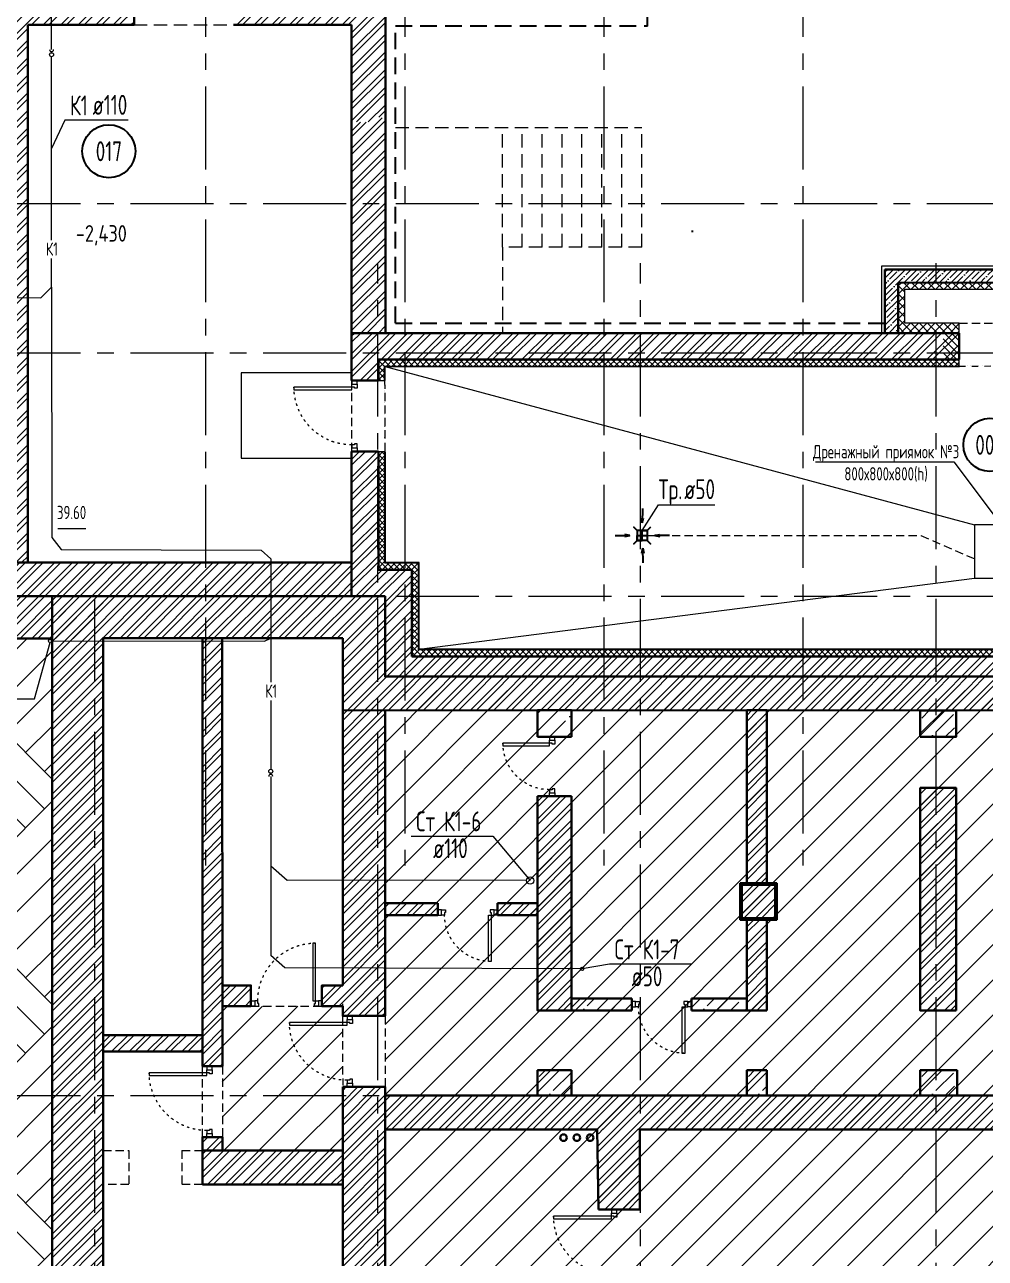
# Model space of a CAD drawing. Header units: millimetres. Extents: x -8689834 to 9420486, y -73560 to 166298.
# Drawn here: x -334899 to -320424, y 72711 to 91296 of the extents above; entities that cross this region are included whole.
import ezdxf
from ezdxf import colors
from ezdxf.entities.mleader import LeaderData, LeaderLine
from ezdxf.enums import TextEntityAlignment as Align
from ezdxf.math import Vec2, Vec3

# ---------------------------------------------------------------- set-up
doc = ezdxf.new("R2010")
doc.units = ezdxf.units.MM
doc.header["$MEASUREMENT"] = 0
for name, pattern in [('01_base$0$DASHED2', [0.375, 0.25, -0.125]), ('ACAD_ISO03W100', [30, 12, -18]), ('ADSK_Штриховая_ш2 п1', [3, 2, -1]), ('CENTER', [2, 1.25, -0.25, 0.25, -0.25]), ('TRATTEGGIATA', [0.75, 0.5, -0.25]), ('Штрих', [6.35, 3.175, -3.175])]:
    doc.linetypes.add(name, pattern=pattern)
doc.layers.get('0').update_dxf_attribs({"color": 250, "lineweight": 9})
for name, color, linetype, lineweight in [('!!!_АР_перегородки блоки', 7, 'Continuous', 5), ('1 этаж тонкие линии!', 250, 'Continuous', 0), ('_АР ТЕКСТ', 250, 'Continuous', 25), ('АР штриховка стен', 250, 'Continuous', 9), ('АР_Двери', 175, 'Continuous', 18), ('АР_Маркер экспликации', 239, 'Continuous', 13), ('АР_МосжилНии_Стены', 127, 'Continuous', 30), ('АР_Навесной фасад', 190, 'Continuous', 5), ('АР_Номер помещения', 1, 'Continuous', 25), ('АР_Оси', 195, 'Continuous', 9), ('АР_Отметки', 250, 'Continuous', 15), ('АР_Перегородки кирпич', 244, 'Continuous', 30), ('АР_Перегородки_кирпич_Штрих', 244, 'Continuous', 5), ('АР_Помещения_площадь', 19, 'Continuous', 9), ('АР_Сущ Несущая стена', 216, 'Continuous', 30), ('АР_тонкая линия', 250, 'Continuous', 0), ('АР_Утеплитель', 154, 'Continuous', 9), ('АР_Штриховка кирпич', 250, 'Continuous', 9), ('АР_Штриховка монолит', 250, 'Continuous', 9), ('ВК_канализация', 32, 'Continuous', 15), ('Подвал', 250, 'Continuous', 30)]:
    doc.layers.add(name, color=color, linetype=linetype, lineweight=lineweight)
doc.layers.add('АР_Кровля дорожки', color=245, linetype='Continuous')
doc.layers.add('ТХ_ВК_трапы', color=5, linetype='Continuous')
doc.styles.add('ISOCPEUR', font='isocpeur.ttf', dxfattribs={"width": 0.7})
doc.styles.get("Standard").update_dxf_attribs({"font": 'isocpeur.ttf', "width": 0.7})
pattern_1 = [(45, (-1298418.67, 164822.8), (-132.58252, 132.58252), []), (45, (-1298330.29, 164822.8), (-132.58252, 132.58252), [])]

# ---------------------------------------------------------------- blocks, each defined once
blk = doc.blocks.new('*U244')
for points in [[(-55, -80), (-55, 0), (-115, 0), (-115, -40), (-100, -40), (-100, -80), (-55, -80)], [(0, 0), (0, -80), (-55, -80), (-55, 0), (0, 0)], [(-1070, 0), (-1070, -80), (-1015, -80), (-1015, 0), (-1070, 0)], [(-1015, -80), (-1015, 0), (-955, 0), (-955, -40), (-970, -40), (-970, -80), (-1015, -80)]]:
    blk.add_lwpolyline(points)
blk.add_lwpolyline([(-100, -80), (-100, -950), (-140, -950), (-140, -80)], close=True)
at = {"linetype": 'ACAD_ISO03W100', "ltscale": 3}
blk.add_arc((-100, -80), 870, 180, 270, dxfattribs=at)
blk = doc.blocks.new('*U239')
for points in [[(-55, -80), (-55, 0), (-115, 0), (-115, -40), (-100, -40), (-100, -80), (-55, -80)], [(0, 0), (0, -80), (-55, -80), (-55, 0), (0, 0)], [(-1070, 0), (-1070, -80), (-1015, -80), (-1015, 0), (-1070, 0)], [(-1015, -80), (-1015, 0), (-955, 0), (-955, -40), (-970, -40), (-970, -80), (-1015, -80)]]:
    blk.add_lwpolyline(points)
blk.add_lwpolyline([(-100, -80), (-100, -950), (-140, -950), (-140, -80)], close=True)
at = {"linetype": 'ACAD_ISO03W100', "ltscale": 3}
blk.add_arc((-100, -80), 870, 180, 270, dxfattribs=at)
blk = doc.blocks.new('*U255')
at = {"layer": 'АР_Номер помещения', "color": 7}
blk.add_circle((-10199, 1914), 400, dxfattribs=at)
at = {"layer": 'АР_Помещения_площадь', "color": 7}
blk.add_line((-3518, -770), (-3940, -770), dxfattribs=at)
at = {"color": 7, "style": 'ISOCPEUR', "width": 0.7, "flags": 1}
blk.add_attdef('КАТЕГОРИЯ', (-499, -2092), '', height=250, dxfattribs=at)
at = {"layer": 'АР_Номер помещения', "color": 7, "style": 'ISOCPEUR', "width": 0.7}
blk.add_attdef('НОМЕР_ПОМЕЩЕНИЯ', text='', height=300, dxfattribs=at).set_placement((-10199, 1914), align=Align.MIDDLE_CENTER)
at = {"layer": 'АР_Помещения_площадь', "color": 7, "lineweight": 30, "width": 0.7, "flags": 104}
blk.add_attdef('ИМЯ_ПОМЕЩЕНИЯ', text='', height=100, dxfattribs=at).set_placement((158, 1217), align=Align.MIDDLE_CENTER)
at = {"layer": 'АР_Помещения_площадь', "color": 7, "style": 'ISOCPEUR', "width": 0.7}
blk.add_attdef('ПЛОЩАДЬ_ПОМЕЩЕНИЯ', text='', height=200, dxfattribs=at).set_placement((-3513, -523), align=Align.MIDDLE_RIGHT)
blk = doc.blocks.new('*U268')
blk.add_lwpolyline([(-100, 80), (-100, 780), (-140, 780), (-140, 80)], close=True)
for points in [[(-900, 0), (-900, 80), (-845, 80), (-845, 0), (-900, 0)], [(-845, 80), (-845, 0), (-785, 0), (-785, 40), (-800, 40), (-800, 80), (-845, 80)], [(-55, 80), (-55, 0), (-115, 0), (-115, 40), (-100, 40), (-100, 80), (-55, 80)], [(0, 0), (0, 80), (-55, 80), (-55, 0), (0, 0)]]:
    blk.add_lwpolyline(points)
at = {"linetype": 'ACAD_ISO03W100', "ltscale": 3}
blk.add_arc((-100, 80), 700, 90, 180, dxfattribs=at)
blk = doc.blocks.new('*U269')
for points in [[(-55, -80), (-55, 0), (-115, 0), (-115, -40), (-100, -40), (-100, -80), (-55, -80)], [(0, 0), (0, -80), (-55, -80), (-55, 0), (0, 0)], [(-900, 0), (-900, -80), (-845, -80), (-845, 0), (-900, 0)], [(-845, -80), (-845, 0), (-785, 0), (-785, -40), (-800, -40), (-800, -80), (-845, -80)]]:
    blk.add_lwpolyline(points)
blk.add_lwpolyline([(-100, -80), (-100, -780), (-140, -780), (-140, -80)], close=True)
at = {"linetype": 'ACAD_ISO03W100', "ltscale": 3}
blk.add_arc((-100, -80), 700, 180, 270, dxfattribs=at)
blk = doc.blocks.new('_DotSmall')
at = {"color": 0, "linetype": 'ByBlock', "const_width": 0.5}
blk.add_lwpolyline([(-0.0625, 0, 1), (0.0625, 0, 1)], format="xyb", close=True, dxfattribs=at)
blk = doc.blocks.new('*U471')
at = {"layer": 'АР_Номер помещения', "color": 7}
blk.add_circle((-11006, 2671), 400, dxfattribs=at)
at = {"layer": 'АР_Помещения_площадь', "color": 7}
blk.add_line((-11353, -3017), (-11775, -3017), dxfattribs=at)
at = {"color": 7, "style": 'ISOCPEUR', "width": 0.7, "flags": 1}
blk.add_attdef('КАТЕГОРИЯ', (-499, -2092), '', height=250, dxfattribs=at)
at = {"layer": 'АР_Номер помещения', "color": 7, "style": 'ISOCPEUR', "width": 0.7}
blk.add_attdef('НОМЕР_ПОМЕЩЕНИЯ', text='', height=300, dxfattribs=at).set_placement((-11006, 2671), align=Align.MIDDLE_CENTER)
at = {"layer": 'АР_Помещения_площадь', "color": 7, "lineweight": 30, "width": 0.7, "flags": 104}
blk.add_attdef('ИМЯ_ПОМЕЩЕНИЯ', text='', height=100, dxfattribs=at).set_placement((158, 1217), align=Align.MIDDLE_CENTER)
at = {"layer": 'АР_Помещения_площадь', "color": 7, "style": 'ISOCPEUR', "width": 0.7}
blk.add_attdef('ПЛОЩАДЬ_ПОМЕЩЕНИЯ', text='', height=200, dxfattribs=at).set_placement((-11348, -2770), align=Align.MIDDLE_RIGHT)
blk = doc.blocks.new('*U1288')
for points in [[(-55, -80), (-55, 0), (-115, 0), (-115, -40), (-100, -40), (-100, -80), (-55, -80)], [(0, 0), (0, -80), (-55, -80), (-55, 0), (0, 0)], [(-1070, 0), (-1070, -80), (-1015, -80), (-1015, 0), (-1070, 0)], [(-1015, -80), (-1015, 0), (-955, 0), (-955, -40), (-970, -40), (-970, -80), (-1015, -80)]]:
    blk.add_lwpolyline(points)
blk.add_lwpolyline([(-100, -80), (-100, -950), (-140, -950), (-140, -80)], close=True)
at = {"linetype": 'ACAD_ISO03W100', "ltscale": 3}
blk.add_arc((-100, -80), 870, 180, 270, dxfattribs=at)
blk = doc.blocks.new('Трапы с разуклонкой')
at = {"layer": 'ТХ_ВК_трапы'}
blk.add_lwpolyline([(364931, 183328), (364981, 183278), (364981, 183128), (364931, 183078), (364981, 183128), (365130, 183128), (365181, 183077), (365130, 183128), (365055, 183128), (365055, 183278), (364981, 183278), (365130, 183278), (365179, 183327), (365130, 183278), (365130, 183128), (365130, 183203), (364981, 183203)], dxfattribs=at)
blk.add_lwpolyline([(364931, 183328), (364981, 183278), (364981, 183128), (364931, 183078), (364981, 183128), (365130, 183128), (365181, 183077), (365130, 183128), (365055, 183128), (365055, 183278), (364981, 183278), (365130, 183278), (365179, 183327), (365130, 183278), (365130, 183128), (365130, 183203), (364981, 183203)], dxfattribs=at)
blk = doc.blocks.new('A$C985b353d')
at = {"layer": 'ТХ_ВК_трапы', "ltscale": 100}
for p, q in [((6, 409), (2, 189)), ((2, 189), (-11, 264)), ((-11, 264), (2, 189)), ((2, 189), (20, 264)), ((-407, 3), (-188, -1)), ((-188, -1), (-263, 17)), ((192, -1), (267, 17)), ((412, 3), (192, -1)), ((-188, -1), (-262, -14)), ((-262, -14), (-188, -1)), ((192, -1), (267, -14)), ((267, -14), (192, -1)), ((10, -191), (-4, -265)), ((-4, -265), (10, -191)), ((14, -410), (10, -191)), ((10, -191), (27, -266))]:
    blk.add_line(p, q, dxfattribs=at)
blk = doc.blocks.new('Подложка')
at = {"layer": '!!!_АР_перегородки блоки', "lineweight": 5, "ltscale": 100}
h = blk.add_hatch(dxfattribs=at)
h.set_pattern_fill('ANSI31', scale=3000, angle=180, style=0)
h.paths.add_polyline_path([(-327484.71, 61936.6), (-327484.71, 62094), (-326484.71, 62094), (-326484.71, 61936.6), (-326484.71, 61850.24), (-326197.46, 61850.24), (-326197.46, 71514.55), (-325612.06, 71514.55), (-295741.64, 71514.55), (-295741.64, 71680), (-295741.64, 81263.11), (-329468.32, 81263.11), (-329468.32, 61850.24), (-327484.71, 61850.24)])
h = blk.add_hatch(dxfattribs=at)
h.set_pattern_fill('ANSI31', scale=3000, angle=180, style=0)
h.paths.add_polyline_path([(-330105.47, 74335.57), (-331919.42, 74332.35), (-331922.61, 76510.53), (-330108.66, 76511.46)])
at = {"layer": '1 этаж тонкие линии!', "ltscale": 100, "transparency": 33554559}
h = blk.add_hatch(dxfattribs=at)
h.set_pattern_fill('ANSI37', scale=500, style=0)
h.paths.add_polyline_path([(-312975.75, 86253.45), (-312975.75, 86155.33), (-314046.91, 86154.34), (-314046.73, 86252.66), (-320016.38, 86252.58), (-320016.69, 86154.27), (-320816.52, 86153.74), (-320816.53, 86252.71), (-329569.44, 86252.56), (-329569.44, 85936.11), (-329469.91, 85936.23), (-329474.54, 85936.26), (-329472.59, 84864.98), (-329569.45, 84865.05), (-329569.45, 83085.57), (-329065.82, 83085.5), (-329065.82, 81775.68), (-312753.3, 81775.68), (-312753.3, 86252.63)])
h.paths.add_polyline_path([(-314051.79, 86154.51), (-314052.68, 86154.33), (-329474.31, 86153.76), (-329470.35, 83185.5), (-328965.82, 83185.81), (-328965.82, 81875.99), (-312853.3, 81875.68), (-312853.33, 86154.69)], flags=16)
h = blk.add_hatch(dxfattribs=at)
h.set_pattern_fill('AR-PARQ1', scale=200, angle=45, style=0)
h.paths.add_polyline_path([(-339005.06, 81057.77), (-335415.13, 81057.77), (-335415.13, 63056), (-339005.06, 63056)], flags=16)
h.paths.add_polyline_path([(-339852.07, 82045.5), (-334484.74, 82050.5), (-334484.74, 62098), (-339852.69, 62093)])
at = {"layer": 'АР штриховка стен', "ltscale": 100}
h = blk.add_hatch(dxfattribs=at)
h.set_pattern_fill('ANSI31', scale=600, angle=-90)
h.set_pattern_definition([(315, (-230505.13, 933633.57), (53.0330086, 53.0330086), [])])
h.paths.add_polyline_path([(-320016.35, 86252.86), (-320016.34, 86650.46), (-319774.81, 86650.24), (-319774.81, 86252.64)])
h.paths.add_polyline_path([(-321059.1, 86252.64), (-321059.1, 86650.24), (-320816.53, 86650.24), (-320816.53, 86252.64)])
at = {"layer": 'АР_Перегородки_кирпич_Штрих', "ltscale": 100}
h = blk.add_hatch(dxfattribs=at)
h.set_pattern_fill('ANSI32', scale=500)
h.paths.add_polyline_path([(-332219.28, 76075.33), (-333716.83, 76075.33), (-333716.83, 75825.33), (-332219.29, 75825.33)])
at = {"layer": 'АР_Утеплитель', "ltscale": 100}
h = blk.add_hatch(dxfattribs=at)
h.set_pattern_fill('ANSI37', scale=700, angle=90)
h.paths.add_polyline_path([(-321736.97, 87408.62), (-321736.99, 86800.84), (-321637.07, 86800.84), (-321637.07, 87409.38)])
h = blk.add_hatch(dxfattribs=at)
h.set_pattern_fill('ANSI37', scale=700, angle=90)
h.paths.add_polyline_path([(-321636.98, 87408.66), (-321637, 87309.17), (-319544.15, 87309.26), (-319544.15, 87409.51)])
h = blk.add_hatch(dxfattribs=at)
h.set_pattern_fill('ANSI37', scale=700, angle=90)
h.paths.add_polyline_path([(-321737, 86800.09), (-321737.01, 86650.85), (-320816.52, 86650.85), (-320816.53, 86800.85)])
at = {"layer": 'АР_Штриховка кирпич', "ltscale": 100}
h = blk.add_hatch(dxfattribs=at)
h.set_pattern_fill('ANSI32', scale=500)
h.set_pattern_definition(pattern_1)
h.paths.add_polyline_path([(-329581.11, 89825.8), (-329581.55, 89825.8)])
h.paths.add_polyline_path([(-329581.11, 89900), (-329462.19, 89900), (-329462.19, 91425.68), (-325662.04, 91425.68), (-325662.04, 91935.68), (-326172.07, 91935.68), (-329171.99, 91935.68), (-329172.09, 92315.34), (-329681.98, 92315.34), (-329682.04, 91935.68), (-331750.93, 91935.68), (-331750.93, 91295.68), (-329972.19, 91295.68), (-329972.19, 89830.5), (-329651.11, 89830.5)])
h = blk.add_hatch(dxfattribs=at)
h.set_pattern_fill('ANSI32', scale=500)
h.set_pattern_definition(pattern_1)
h.paths.add_polyline_path([(-335492.19, 83192.41), (-334852.19, 83192.41), (-334852.19, 91294.87), (-333250.93, 91296.09), (-333250.93, 91935.28), (-335492.19, 91935.68)])
h = blk.add_hatch(dxfattribs=at)
h.set_pattern_fill('ANSI32', scale=500)
h.set_pattern_definition([(45, (-15289.27, 0), (-132.58252, 132.58252), []), (45, (-15200.88, 0), (-132.58252, 132.58252), [])])
h.paths.add_polyline_path([(-329462.19, 89890.8), (-329581.11, 89890.8), (-329581.11, 89825.8), (-329651.11, 89825.8), (-329972.19, 89825.8), (-329972.19, 88600.68), (-329462.19, 88600.68)])
h.paths.add_polyline_path([(-329462.19, 88600.68), (-329972.19, 88600.68), (-329972.19, 86650.68), (-329877.01, 86650.68), (-329462.19, 86650.68)])
h = blk.add_hatch(dxfattribs=at)
h.set_pattern_fill('ANSI32', scale=500)
h.paths.add_polyline_path([(-329971.82, 86650.7), (-320817.87, 86650.66), (-320814.82, 86246.72), (-329569.51, 86258.56), (-329569.51, 85936.07), (-329971.82, 85936.07)])
h = blk.add_hatch(dxfattribs=at)
h.set_pattern_fill('ANSI32', scale=500)
h.paths.add_polyline_path([(-329468.32, 82685.68), (-329972.03, 82685.68), (-329971.61, 84865.19), (-329569.45, 84865.11), (-329569.45, 83085.5), (-329065.82, 83085.5), (-329065.82, 81775.68), (-296113.82, 81775.66), (-296113.82, 83086), (-295478.35, 83086), (-295478.35, 86252.64), (-295076.83, 86252.63), (-295076.83, 82685.68), (-295715.32, 82685.68), (-295715.32, 81707.5), (-295705.29, 80957.16), (-329468.32, 80969)])
h = blk.add_hatch(dxfattribs=at)
h.set_pattern_fill('ANSI32', scale=500)
h.paths.add_polyline_path([(-346852.07, 83700.69), (-347492.01, 83700.68), (-347492.01, 82045.67), (-340491.83, 82045.7), (-340491.83, 82685.68), (-329971.82, 82685.68), (-329971.82, 83192.41), (-341131.83, 83192.4), (-341131.83, 82685.69), (-346851.95, 82685.68)])
h = blk.add_hatch(dxfattribs=at)
h.set_pattern_fill('ANSI32', scale=500)
h.paths.add_polyline_path([(-339853.32, 82050.5), (-330106.83, 82051.5), (-330106.83, 80969.21), (-329468.32, 80969), (-329468.32, 82685.68), (-329576.83, 82685.68), (-329971.82, 82685.76), (-340493.32, 82685.68), (-340493.32, 64815.68), (-346842.01, 64815.68), (-346842.01, 55105.68), (-333741.71, 55105.68), (-333741.71, 61455.68), (-332347.87, 61455.68), (-332347.87, 62094), (-334239.75, 62094), (-334239.75, 55506.5), (-346441.83, 55506.5), (-346441.08, 64415), (-340492.57, 64415), (-340517.57, 61455.68), (-334214.01, 61455.68), (-334225.32, 62094.73), (-339853.26, 62094.73), (-339853.37, 64904.62)])
h = blk.add_hatch(dxfattribs=at)
h.set_pattern_fill('ANSI32', scale=500)
h.paths.add_polyline_path([(-333716.86, 82685.68), (-334136.67, 82685.68), (-334136.67, 62094), (-333716.79, 62094)])
h.paths.add_polyline_path([(-334136.67, 82685.68), (-334484.74, 82685.68), (-334484.74, 62094), (-334136.67, 62094)])
h = blk.add_hatch(dxfattribs=at)
h.set_pattern_fill('ANSI32', scale=500)
h.paths.add_polyline_path([(-332219.8, 75648.81), (-332218.62, 82051.51), (-331922.35, 82051.49), (-331922.12, 75607.23), (-332222, 75607.23), (-332219.3, 75648.77)])
h = blk.add_hatch(dxfattribs=at)
h.set_pattern_fill('ANSI32', scale=500)
h.paths.add_polyline_path([(-330106.21, 80969.14), (-329467.32, 80969.09), (-329468.32, 76363.5), (-330106.83, 76363.5), (-330106.83, 76510.84), (-330420.65, 76510.82), (-330420.65, 76821.96), (-330106.3, 76821.93)])
h = blk.add_hatch(dxfattribs=at)
h.set_pattern_fill('ANSI32', scale=500)
h.paths.add_polyline_path([(-324018.3, 80967.05), (-323719.94, 80967.03), (-323719.37, 78362.83), (-324017.34, 78362.81)])
h = blk.add_hatch(dxfattribs=at)
h.set_pattern_fill('ANSI32', scale=500)
h.paths.add_polyline_path([(-321403.96, 76683.99), (-321403.52, 79796.72), (-320864.84, 79796.67), (-320865.28, 76443.95), (-321403.58, 76443.95), (-321403.58, 76683.95)])
h = blk.add_hatch(dxfattribs=at)
h.set_pattern_fill('ANSI32', scale=500)
h.paths.add_polyline_path([(-327169.7, 76683.99), (-327169.26, 79671.3), (-326656.88, 79671.25), (-326657.33, 76443.95), (-327169.32, 76443.95), (-327169.32, 76683.95)])
h = blk.add_hatch(dxfattribs=at)
h.set_pattern_fill('ANSI32', scale=500)
h.paths.add_polyline_path([(-324118.3, 78362.83), (-323567.63, 78362.79), (-323567.06, 77812.82), (-324117.34, 77812.81)])
h = blk.add_hatch(dxfattribs=at)
h.set_pattern_fill('ANSI32', scale=500)
h.paths.add_polyline_path([(-329469.27, 78062.46), (-328671.48, 78062.43), (-328670.91, 77882.46), (-329468.32, 77882.45)])
h = blk.add_hatch(dxfattribs=at)
h.set_pattern_fill('ANSI32', scale=500)
h.paths.add_polyline_path([(-327777.28, 78062.46), (-327169.6, 78062.43), (-327169.03, 77882.46), (-327776.32, 77882.45)])
h = blk.add_hatch(dxfattribs=at)
h.set_pattern_fill('ANSI32', scale=500)
h.paths.add_polyline_path([(-324018.35, 77813.02), (-323719.99, 77813), (-323719.42, 76444.16), (-324017.39, 76444.14)])
h = blk.add_hatch(dxfattribs=at)
h.set_pattern_fill('ANSI32', scale=500)
h.paths.add_polyline_path([(-331920.25, 76821.98), (-331490.94, 76821.95), (-331490.37, 76510.86), (-331919.29, 76510.84)])
h = blk.add_hatch(dxfattribs=at)
h.set_pattern_fill('ANSI32', scale=500)
h.paths.add_polyline_path([(-330107.21, 62334.04), (-330107.02, 75293.52), (-329468.12, 75293.48), (-329468.32, 62094), (-330106.83, 62094), (-330106.83, 62334)])
h = blk.add_hatch(dxfattribs=at)
h.set_pattern_fill('ANSI32', scale=500)
h.paths.add_polyline_path([(-314247.97, 75165.38), (-314248.02, 74653.01), (-329468.32, 74654.01), (-329468.32, 75165.99)])
h = blk.add_hatch(dxfattribs=at)
h.set_pattern_fill('ANSI32', scale=500)
h.paths.add_polyline_path([(-331919.42, 74537.23), (-332219.3, 74537.23), (-332219.3, 74335.03), (-331919.42, 74335.03)])
h.paths.add_polyline_path([(-330106.83, 74335.03), (-331960.6, 74335.03), (-332241.41, 74335.03), (-332219.3, 74335.03), (-332219.3, 73822.61), (-330106.83, 73822.71)])
h.paths.add_polyline_path([(-333716.83, 74335.02), (-333716.83, 74335.02), (-333716.82, 73822.67), (-333716.83, 73822.68)])
h = blk.add_hatch(dxfattribs=at)
h.set_pattern_fill('ANSI32', scale=500)
h.paths.add_polyline_path([(-326253.18, 74660.02), (-325627.79, 74656.99), (-325627.22, 73443.48), (-326252.23, 73446.46)])
at = {"layer": 'АР_Штриховка монолит', "ltscale": 100}
h = blk.add_hatch(dxfattribs=at)
h.set_pattern_fill('ANSI35', scale=500)
h.paths.add_polyline_path([(-321936.86, 86650.68), (-321937.01, 87608.99), (-319246.85, 87609.2), (-319246.7, 86650.68), (-319446.73, 86650.68), (-319446.83, 87409.17), (-321736.99, 87409), (-321737.01, 86650.68)])
at = {"layer": 'АР_Штриховка монолит', "ltscale": 300}
h = blk.add_hatch(dxfattribs=at)
h.set_pattern_fill('ANSI35', scale=1500)
h.paths.add_polyline_path([(-327170.27, 80968.11), (-326657.11, 80968.08), (-326656.54, 80567.01), (-327169.32, 80567)])
h = blk.add_hatch(dxfattribs=at)
h.set_pattern_fill('ANSI35', scale=1200)
h.set_pattern_definition([(45, (21477.85, 4324), (-212.13203, 212.13203), []), (45, (21689.98, 4324), (-212.13203, 212.13203), [375, -75, 0, -75])])
h.paths.add_polyline_path([(-321404.53, 80968.11), (-320891.37, 80968.08), (-320890.8, 80567.01), (-321403.58, 80567)])
h = blk.add_hatch(dxfattribs=at)
h.set_pattern_fill('ANSI35', scale=1200)
h.set_pattern_definition([(45, (16224.6, 200.95), (-212.13203, 212.13203), []), (45, (16436.73, 200.95), (-212.13203, 212.13203), [375, -75, 0, -75])])
h.paths.add_polyline_path([(-326657.78, 76623.96), (-325749.83, 76623.93), (-325749.26, 76443.96), (-326656.83, 76443.95)])
h = blk.add_hatch(dxfattribs=at)
h.set_pattern_fill('ANSI35', scale=1200)
h.set_pattern_definition([(45, (18031.88, 200.95), (-212.13203, 212.13203), []), (45, (18244.02, 200.95), (-212.13203, 212.13203), [375, -75, 0, -75])])
h.paths.add_polyline_path([(-324850.5, 76623.96), (-324017.67, 76623.93), (-324017.1, 76443.96), (-324849.54, 76443.95)])
h = blk.add_hatch(dxfattribs=at)
h.set_pattern_fill('ANSI35', scale=1200)
h.set_pattern_definition([(45, (15712.1, -1077.32), (-212.13203, 212.13203), []), (45, (15924.24, -1077.32), (-212.13203, 212.13203), [375, -75, 0, -75])])
h.paths.add_polyline_path([(-327170.27, 75544.21), (-326657.11, 75544.18), (-326656.54, 75165.69), (-327169.32, 75165.68)])
h = blk.add_hatch(dxfattribs=at)
h.set_pattern_fill('ANSI35', scale=1200)
h.set_pattern_definition([(45, (18864.04, -1077.32), (-212.13203, 212.13203), []), (45, (19076.17, -1077.32), (-212.13203, 212.13203), [375, -75, 0, -75])])
h.paths.add_polyline_path([(-324018.35, 75544.21), (-323716.81, 75544.18), (-323716.24, 75165.69), (-324017.39, 75165.68)])
h = blk.add_hatch(dxfattribs=at)
h.set_pattern_fill('ANSI35', scale=1200)
h.set_pattern_definition([(45, (21477.85, -1077.32), (-212.13203, 212.13203), []), (45, (21689.98, -1077.32), (-212.13203, 212.13203), [375, -75, 0, -75])])
h.paths.add_polyline_path([(-321404.53, 75544.21), (-320891.37, 75544.18), (-320890.8, 75165.69), (-321403.58, 75165.68)])
at = {"color": 7, "linetype": 'TRATTEGGIATA', "ltscale": 500}
for p, q in [((-325514.19, 91275.68), (-325514.21, 99595.68)), ((-329312.19, 91275.88), (-325514.19, 91275.95)), ((-329312.1, 86799.39), (-329312.19, 91275.88)), ((-329312.19, 86799.39), (-321935.81, 86799.54))]:
    blk.add_line(p, q, dxfattribs=at)
at = {"color": 7, "lineweight": 30}
for centre in [(-326778.71, 74528.86), (-326578.71, 74528.86), (-326378.71, 74528.86)]:
    blk.add_circle(centre, 50, dxfattribs=at)
at = {"layer": '_АР ТЕКСТ', "color": 7, "linetype": 'ByBlock', "lineweight": -2}
blk.add_line((-324851.29, 88184.44), (-324825.28, 88184.44), dxfattribs=at)
at = {"layer": 'АР_МосжилНии_Стены', "color": 7, "ltscale": 100}
for p, q in [((-333250.93, 91935.68), (-333250.93, 91295.68)), ((-334852.19, 91295.68), (-333250.93, 91295.68)), ((-334852.19, 83192.41), (-334852.19, 91295.68)), ((-331750.93, 91295.68, 1.08), (-329972.19, 91295.68)), ((-329972.19, 89825.8), (-329972.19, 91295.68)), ((-329462.19, 89760.8), (-329462.19, 91425.68)), ((-329972.19, 86650.68), (-329972.19, 89825.8)), ((-329462.19, 86650.68), (-329462.19, 89890.8)), ((-320816.53, 86650.68), (-329972.19, 86650.68)), ((-320816.34, 86650.68), (-329972.01, 86650.68)), ((-320816.53, 86650.68), (-321216.21, 86650.68)), ((-320816.34, 86650.68), (-321216.02, 86650.68)), ((-329971.82, 84865.19), (-329971.82, 82685.68)), ((-329569.45, 84864.97), (-329971.82, 84864.97)), ((-329569.45, 83085.5), (-329569.45, 84864.97)), ((-329065.82, 83085.5), (-329569.45, 83085.5)), ((-329065.82, 81775.68), (-329065.82, 83085.5)), ((-340491.83, 82685.68), (-329468.32, 82685.68)), ((-329468.32, 82685.68), (-329468.32, 81468.11)), ((-339853.32, 82050.5), (-334484.74, 82050.5)), ((-333716.83, 82051.5), (-330106.83, 82051.5)), ((-332219.3, 75607.23), (-332219.08, 82051.5)), ((-331923.27, 82051.5), (-331919.42, 75607.23)), ((-330106.83, 80826.45), (-330106.83, 82051.5)), ((-329468.32, 81475.68), (-295715.32, 81475.68)), ((-329468.32, 80969), (-329468.32, 76363.5)), ((-330106.3, 76821.93), (-330106.83, 80826.45)), ((-330420.65, 76511), (-330420.65, 76810.87)), ((-331919.42, 75607.23), (-332219.3, 75607.23)), ((-331602.43, 74335.02), (-331883.24, 74335.02)), ((-330106.83, 73822.69), (-332219.3, 73822.69))]:
    blk.add_line(p, q, dxfattribs=at)
for points in [[(-320816.34, 86252.64), (-329569.51, 86252.64), (-329569.4, 85936.07), (-329971.82, 85936.07), (-329971.82, 86650.68)], [(-320816.53, 86252.64), (-321216.21, 86252.64)], [(-346852.01, 82685.68), (-341131.83, 82685.68), (-341131.83, 83192.41), (-329971.82, 83192.41)], [(-334484.74, 62094), (-334484.74, 82685.68)], [(-333716.83, 62094), (-333716.83, 62094), (-333716.83, 82051.5)], [(-296113.82, 81775.68), (-329065.82, 81775.68)], [(-295079.4, 80956.94), (-330109.37, 80969.23)], [(-327169.32, 80567), (-327169.32, 80968.2), (-326656.83, 80968.2), (-326656.83, 80567)], [(-327169.32, 80567), (-326656.83, 80567)], [(-326656.83, 79671.28), (-326656.83, 76443.95), (-327169.32, 76443.95), (-327169.32, 79671.28)], [(-326656.83, 79671.28), (-327169.32, 79671.28)], [(-328671.19, 78062.45), (-329468.32, 78062.45)], [(-328671.37, 78062.45), (-329268.38, 78062.45)], [(-328671.37, 77882.45), (-328671.37, 78062.45)], [(-328671.19, 77882.45), (-328671.19, 78062.45)], [(-327169.32, 78062.45), (-327776.32, 78062.45)], [(-327776.32, 77882.45), (-327776.32, 78062.45)], [(-328671.19, 77882.45), (-329468.32, 77882.45)], [(-328671.37, 77882.45), (-329268.38, 77882.45)], [(-327169.32, 77882.45), (-327776.32, 77882.45)], [(-331919.29, 76821.96), (-331490.65, 76821.96), (-331490.65, 76510.84), (-331919.29, 76510.84)], [(-330106.3, 76821.93), (-330420.65, 76821.96), (-330420.65, 76510.82), (-330106.83, 76510.84), (-330106.83, 76363.5), (-329468.32, 76363.5)], [(-326656.83, 76623.95), (-325749.54, 76623.95)], [(-325749.54, 76443.95), (-325749.54, 76623.95)], [(-324849.54, 76623.95), (-324017.39, 76623.95)], [(-324849.54, 76443.95), (-324849.54, 76623.95)], [(-326656.83, 76443.95), (-325749.54, 76443.95)], [(-324849.54, 76443.95), (-324017.39, 76443.95)], [(-330106.83, 75293.5), (-330106.83, 62099.44)], [(-330106.83, 75293.5), (-329468.32, 75293.5), (-329468.32, 62094)], [(-329468.32, 75165.68), (-314248, 75165.68), (-314248, 74654.01)], [(-331919.42, 74335.05), (-331919.42, 74537.24), (-332219.3, 74537.23), (-332219.3, 73822.69)], [(-326252.23, 73446.46), (-326270.77, 74654.01), (-329468.32, 74654.01)], [(-325627.51, 73446.46), (-325627.51, 74654.01), (-318274.07, 74654.01), (-318274.07, 73046.31), (-317829.41, 73046.32), (-317829.41, 73046.32), (-317829.41, 74654.01)], [(-332219.3, 74335.03), (-330106.83, 74335.03)], [(-326252.23, 73446.46), (-325627.51, 73446.46)]]:
    blk.add_lwpolyline(points, dxfattribs=at)
for points in [[(-323716.47, 78362.81), (-324017.34, 78362.81), (-324017.39, 80967.04), (-323716.52, 80967.04)], [(-321403.58, 80567), (-320865.06, 80567), (-320865.06, 80966.08), (-321403.58, 80966.08)], [(-320865.06, 76443.95), (-321403.58, 76443.95), (-321403.58, 79796.69), (-320865.06, 79796.69)], [(-324117.34, 78362.81), (-323567.34, 78362.81), (-323567.34, 77812.81), (-324117.34, 77812.81)], [(-324092.34, 78337.81), (-323592.34, 78337.81), (-323592.34, 77837.81), (-324092.34, 77837.81)], [(-323716.52, 76443.95), (-324017.39, 76443.95), (-324017.34, 77812.81), (-323716.47, 77812.81)], [(-326656.83, 75544.19), (-327169.32, 75544.19), (-327169.32, 75165.68), (-326656.83, 75165.68)], [(-323716.52, 75544.19), (-324017.39, 75544.19), (-324017.39, 75165.68), (-323716.52, 75165.68)], [(-320850.06, 75544.19), (-321403.58, 75544.19), (-321403.58, 75165.68), (-320850.06, 75165.68)]]:
    blk.add_lwpolyline(points, close=True, dxfattribs=at)
at = {"layer": 'АР_Навесной фасад', "color": 7, "ltscale": 100}
for p, q in [((-321737, 86800.85), (-321737.01, 86800.85)), ((-320816.53, 86800.68), (-321637.08, 86800.83)), ((-320816.53, 86650.68), (-320816.53, 86800.68))]:
    blk.add_line(p, q, dxfattribs=at)
blk.add_lwpolyline([(-321637.08, 86800.83), (-321636.99, 87309), (-319546.82, 87309.16), (-319547.07, 86800.63)], dxfattribs=at)
at = {"layer": 'АР_Оси', "color": 7, "linetype": 'CENTER', "ltscale": 1000}
for p, q in [((-332172.07, 134363.15), (-332172.07, 78630.8)), ((-329172.07, 134363.15), (-329172.07, 78630.8)), ((-326172.07, 134363.15), (-326172.07, 78630.8)), ((-323172.07, 134363.15), (-323172.07, 78630.8)), ((-359305.77, 88600.68), (-276127.36, 88600.68)), ((-329577.01, 53394.41), (-329577.01, 87701.89)), ((-325622.01, 53394.41), (-325622.01, 87701.89)), ((-321167.01, 53394.41), (-321167.01, 87701.89)), ((-359305.77, 86350.68), (-276127.36, 86350.68)), ((-333842.01, 53394.41), (-333842.01, 82776.94)), ((-359305.77, 82685.68), (-275708.6, 82685.68)), ((-359305.77, 75165.68), (-275708.6, 75165.68))]:
    blk.add_line(p, q, dxfattribs=at)
at = {"layer": 'АР_Перегородки кирпич', "color": 7, "linetype": 'Continuous', "ltscale": 100}
for p, q in [((-333716.83, 76075.33), (-332219.3, 76075.33)), ((-333716.83, 75825.33), (-332219.3, 75825.33))]:
    blk.add_line(p, q, dxfattribs=at)
at = {"layer": 'АР_Сущ Несущая стена', "color": 7, "ltscale": 100}
blk.add_line((-321937.01, 87609), (-321936.86, 86650.68), dxfattribs=at)
at = {"layer": 'АР_Сущ Несущая стена', "color": 7, "linetype": 'Штрих', "lineweight": 9, "ltscale": 30}
blk.add_line((-320816.54, 86153.15, -1.38), (-320016.54, 86154.33, -1.38), dxfattribs=at)
at = {"layer": 'АР_Сущ Несущая стена', "color": 7, "ltscale": 100}
for points in [[(-319246.7, 86650.68), (-319246.85, 87609.2), (-321937.01, 87608.99)], [(-321737.01, 86650.68), (-321736.99, 87409), (-319446.83, 87409.17), (-319446.73, 86650.68)], [(-320816.53, 86650.68), (-320816.53, 86252.64)], [(-320816.34, 86650.68), (-320816.34, 86252.64)]]:
    blk.add_lwpolyline(points, dxfattribs=at)
at = {"layer": 'АР_тонкая линия', "color": 7, "linetype": 'ADSK_Штриховая_ш2 п1', "ltscale": 100}
for p, q in [((-333250.93, 91295.68), (-331750.93, 91295.68, 1.08)), ((-329312.19, 89745.46), (-325601.06, 89745.46)), ((-327701.09, 87944.37), (-327701.06, 89745.55)), ((-327401.07, 87944.21), (-327401.07, 89745.54)), ((-327101.07, 87944.23), (-327101.07, 89745.53)), ((-326801.07, 87944.25), (-326801.07, 89745.52)), ((-326501.07, 87944.27), (-326501.07, 89745.51)), ((-326201.07, 87944.29), (-326201.07, 89745.5)), ((-325901.07, 87944.31), (-325901.07, 89745.48)), ((-325601.07, 87944.33), (-325601.07, 89745.47)), ((-325601.07, 87944.37), (-327701.06, 87944.37)), ((-327701.06, 87944.19), (-327701.06, 86650.68))]:
    blk.add_line(p, q, dxfattribs=at)
at = {"layer": 'АР_тонкая линия', "color": 7, "ltscale": 500}
for p, q in [((-320816.52, 86143.15, -0.34), (-320816.56, 86252.64, 1.18)), ((-329601.36, 85936.07), (-329464.54, 85936.32, -1.49)), ((-329569.45, 84864.97), (-329472.59, 84865.14, -1.38))]:
    blk.add_line(p, q, dxfattribs=at)
at = {"layer": 'АР_тонкая линия', "color": 7, "ltscale": 500, "elevation": -1.38}
for points in [[(-329474.54, 85936.23), (-329474.79, 86154.14), (-320816.49, 86153.15)], [(-312975.76, 86154.65), (-312853.3, 86154.2), (-312853.3, 81876.3), (-328965.82, 81876.3), (-328965.82, 83185.5), (-329470.79, 83185.5), (-329472.59, 84864.98)], [(-329464.54, 85936.25), (-329464.77, 86144.14), (-320816.49, 86143.15)], [(-312975.34, 86144.19), (-312863.3, 86144.2), (-312863.3, 81886.3), (-328955.82, 81886.3), (-328955.82, 83195.5), (-329460.81, 83195.5), (-329462.59, 84865)]]:
    blk.add_lwpolyline(points, dxfattribs=at)
at = {"layer": 'АР_Утеплитель', "color": 7, "ltscale": 0.25}
blk.add_lwpolyline([(-319196.7, 86650.69), (-319196.85, 87659.2), (-321987.01, 87658.99), (-321987.01, 86650.68)], dxfattribs=at)
at = {"layer": 'Подвал', "color": 7, "linetype": 'TRATTEGGIATA', "lineweight": 13, "ltscale": 250}
for p, q in [((-320816.53, 86800.68), (-320016.35, 86800.72)), ((-329971.82, 85936.07), (-329971.98, 84865.04)), ((-329474.54, 85936.23, -1.38), (-329472.59, 84864.98, -1.38)), ((-331490.65, 76511), (-330420.65, 76511)), ((-330109.57, 76544.37), (-330106.83, 75318.15)), ((-329468.32, 76363.5), (-329469.1, 75293.5)), ((-332219.3, 74537.23), (-332219.3, 75607.23)), ((-331919.42, 75607.23), (-331919.42, 74537.24)), ((-333716.83, 74335.02), (-333328.36, 74335.02)), ((-333328.36, 74335.02), (-333328.35, 73822.68)), ((-332528.36, 74335.03), (-332528.35, 73822.69)), ((-333328.35, 73822.68), (-333716.82, 73822.67)), ((-332219.3, 73822.69), (-332528.35, 73822.69))]:
    blk.add_line(p, q, dxfattribs=at)
at = {"layer": 'Подвал', "color": 7, "lineweight": 13, "ltscale": 500}
for p, q in [((-329464.77, 86144.14, -1.38), (-320586.72, 83760.56)), ((-328955.82, 81886.3, -1.38), (-320586.72, 82958.84))]:
    blk.add_line(p, q, dxfattribs=at)
at = {"layer": 'Подвал', "color": 7, "lineweight": 9, "ltscale": 100}
for points in [[(-329971.82, 86050.1), (-331635.15, 86050.1), (-331635.15, 84765.19), (-329971.82, 84765.19)], [(-331635.15, 86050.1), (-331635.15, 84765.19)]]:
    blk.add_lwpolyline(points, dxfattribs=at)
at = {"layer": 'Подвал', "color": 7, "lineweight": 13, "ltscale": 500}
blk.add_lwpolyline([(-320586.72, 82958.84), (-319785.2, 82958.84), (-319785.2, 83760.56), (-320586.72, 83760.56)], close=True, dxfattribs=at)
at = {"layer": 'Подвал', "color": 7, "linetype": 'TRATTEGGIATA', "lineweight": 13, "ltscale": 250}
blk.add_lwpolyline([(-332528.36, 74335.03), (-332219.3, 74335.03)], dxfattribs=at)
at = {"layer": 'АР_Двери', "color": 7, "xscale": -1}
for name, p, rotation in [('*U244', (-329890.52, 85936.07), 270), ('*U269', (-326911.51, 80571.28), 270), ('*U268', (-327771.37, 77962.45), 180), ('*U1288', (-330415.71, 76510.82), 180), ('*U268', (-324849.54, 76579.36), 180), ('*U239', (-329959.58, 76363.5), 270), ('*U239', (-332072.06, 75607.23), 270), ('*U239', (-325978.49, 73446.46), 270)]:
    blk.add_blockref(name, p, dxfattribs=dict(at, rotation=rotation))
at = {"layer": 'АР_Маркер экспликации', "color": 7}
ref = blk.add_blockref('*U471', (-322623.94, 86717.22, 2.34), dxfattribs=at)
ref.add_attrib('НОМЕР_ПОМЕЩЕНИЯ', '017', dxfattribs={"layer": 'АР_Номер помещения', "color": 7, "height": 300, "style": 'ISOCPEUR', "width": 0.7}).set_placement((-333629.79, 89388.57, 2.34), align=Align.MIDDLE_CENTER)
ref.add_attrib('ПЛОЩАДЬ_ПОМЕЩЕНИЯ', '39.60', dxfattribs={"layer": 'АР_Помещения_площадь', "color": 7, "height": 200, "style": 'ISOCPEUR', "width": 0.7}).set_placement((-333971.63, 83946.94, 2.34), align=Align.MIDDLE_RIGHT)
ref = blk.add_blockref('*U255', (-310154.72, 83051.52, 1.96), dxfattribs=at)
ref.add_attrib('НОМЕР_ПОМЕЩЕНИЯ', '009', dxfattribs={"layer": 'АР_Номер помещения', "color": 7, "height": 300, "style": 'ISOCPEUR', "width": 0.7}).set_placement((-320353.91, 84965.71, 1.96), align=Align.MIDDLE_CENTER)
ref.add_attrib('ПЛОЩАДЬ_ПОМЕЩЕНИЯ', '64.68', dxfattribs={"layer": 'АР_Помещения_площадь', "color": 7, "height": 200, "style": 'ISOCPEUR', "width": 0.7}).set_placement((-313667.38, 82528.04, 1.96), align=Align.MIDDLE_RIGHT)
at = {"layer": 'АР_Отметки', "color": 7}
ml = blk.add_multileader_mtext('Standard', dxfattribs=at)
ml.set_content('{\\W0.8;-2,430}', color=7, style='ISOCPEUR')
ml.set_leader_properties(color=256, linetype='Continuous', lineweight=-1)
ml.set_arrow_properties(name='DOTSMALL')
ml.build(insert=Vec2(0, 0))
ml.multileader.update_dxf_attribs({"has_text_frame": 1, "text_left_attachment_type": 4, "text_right_attachment_type": 4, "dogleg_length": 100, "arrow_head_size": 180})
ctx = ml.context
ctx.base_point, ctx.char_height, ctx.arrow_head_size, ctx.landing_gap_size, ctx.plane_origin = Vec3(-336711.89, 117132.66), 250, 180, 50, Vec3(-335659.19, 115477.48)
ctx.left_attachment, ctx.right_attachment = 4, 4
notes = []
notes.append((ctx, [(0, (0, 0, 0), (0, 0), (1, 0), 1, [])]))
ctx.mtext.insert, ctx.mtext.width, ctx.mtext.line_spacing_style, ctx.mtext.flow_direction = Vec3(-336661.89, 117465.99), 852.697, 2, 5
ml = blk.add_multileader_mtext('Standard', dxfattribs=at)
ml.set_content('{\\W0.8;-2,730}', color=7, style='ISOCPEUR')
ml.set_leader_properties(color=256, linetype='Continuous', lineweight=-1)
ml.set_arrow_properties(name='DOTSMALL')
ml.build(insert=Vec2(0, 0))
ml.multileader.update_dxf_attribs({"has_text_frame": 1, "text_left_attachment_type": 4, "text_right_attachment_type": 4, "dogleg_length": 100, "arrow_head_size": 180})
ctx = ml.context
ctx.base_point, ctx.char_height, ctx.arrow_head_size, ctx.landing_gap_size, ctx.plane_origin = Vec3(-346371.36, 101933.6), 250, 180, 50, Vec3(-346327.75, 100655.48)
ctx.left_attachment, ctx.right_attachment = 4, 4
notes.append((ctx, [(0, (0, 0, 0), (0, 0), (1, 0), 1, [])]))
ctx.mtext.insert, ctx.mtext.width, ctx.mtext.defined_height, ctx.mtext.line_spacing_style, ctx.mtext.flow_direction = Vec3(-346321.36, 102266.93), 769.989, 343.89, 2, 5
ml = blk.add_multileader_mtext('Standard', dxfattribs=at)
ml.set_content('{\\W0.8;-2,730}', color=7, style='ISOCPEUR')
ml.set_leader_properties(color=256, linetype='Continuous', lineweight=-1)
ml.set_arrow_properties(name='DOTSMALL')
ml.build(insert=Vec2(0, 0))
ml.multileader.update_dxf_attribs({"has_text_frame": 1, "text_left_attachment_type": 4, "text_right_attachment_type": 4, "dogleg_length": 100, "arrow_head_size": 180})
ctx = ml.context
ctx.base_point, ctx.char_height, ctx.arrow_head_size, ctx.landing_gap_size, ctx.plane_origin = Vec3(-343122.46, 91149.38), 250, 180, 50, Vec3(-347780.97, 87297.07)
ctx.left_attachment, ctx.right_attachment = 4, 4
notes.append((ctx, [(0, (0, 0, 0), (0, 0), (1, 0), 1, [])]))
ctx.mtext.insert, ctx.mtext.width, ctx.mtext.defined_height, ctx.mtext.line_spacing_style, ctx.mtext.flow_direction = Vec3(-343072.46, 91482.71), 769.989, 343.89, 2, 5
ml = blk.add_multileader_mtext('Standard', dxfattribs=at)
ml.set_content('{\\W0.8;-2,430}', color=7, style='ISOCPEUR')
ml.set_leader_properties(color=256, linetype='Continuous', lineweight=-1)
ml.set_arrow_properties(name='DOTSMALL')
ml.build(insert=Vec2(0, 0))
ml.multileader.update_dxf_attribs({"has_text_frame": 1, "text_left_attachment_type": 4, "text_right_attachment_type": 4, "dogleg_length": 100, "arrow_head_size": 180})
ctx = ml.context
ctx.base_point, ctx.char_height, ctx.arrow_head_size, ctx.landing_gap_size, ctx.plane_origin = Vec3(-334177.78, 87942.72), 250, 180, 50, Vec3(-333125.08, 86287.55)
ctx.left_attachment, ctx.right_attachment = 4, 4
notes.append((ctx, [(0, (0, 0, 0), (0, 0), (1, 0), 1, [])]))
ctx.mtext.insert, ctx.mtext.width, ctx.mtext.line_spacing_style, ctx.mtext.flow_direction = Vec3(-334127.78, 88276.06), 852.697, 2, 5
for ctx, leaders in notes:
    for number, flags, end, landing, length, lines in leaders:
        leader = LeaderData()
        leader.index, (leader.has_last_leader_line, leader.has_dogleg_vector, leader.attachment_direction) = number, flags
        leader.last_leader_point, leader.dogleg_vector, leader.dogleg_length = Vec3(end), Vec3(landing), length
        for number, points, colour, breaks in lines:
            line = LeaderLine()
            line.index, line.vertices, line.color, line.breaks = number, Vec3.list(points), colors.encode_raw_color(colour), breaks
            leader.lines.append(line)
        ctx.leaders.append(leader)

msp = doc.modelspace()

# ---------------------------------------------------------------- block references
at = {"layer": 'АР_Кровля дорожки', "color": 7}
msp.add_blockref('Подложка', (0, 0), dxfattribs=at)

# ---------------------------------------------------------------- next in the draw order: linework, layer by layer
at = {"layer": 'ВК_канализация', "color": 244, "lineweight": 13, "ltscale": 500, "true_color": 0x991b1e}
for points in [[(-334493.9, 90920), (-334493.9, 96887.7)], [(-334493.9, 90873.3), (-334493.9, 90890)], [(-334493.9, 88047.7), (-334493.9, 90813.3)], [(-334493.9, 87340.2), (-334493.9, 87771.9)], [(-335630.7, 87186.4), (-334654.8, 87182.9), (-334493.9, 87340.2)], [(-334493.9, 87340.2), (-334486.7, 83572.4), (-334348.9, 83389.4), (-331335.8, 83379.8), (-331190.4, 83248.4), (-331190.4, 82051.5)], [(-334491.7, 82011.7), (-331286, 82007.5), (-331190.4, 82051.5)], [(-331190.4, 82051.5), (-331190.4, 81389.2)], [(-331190.4, 81113.4), (-331190.4, 80078.5)], [(-331190.4, 80018.5), (-331190.4, 80001.8)], [(-331190.4, 79971.8), (-331190.4, 77274.7)], [(-327336.1, 78407.5), (-330944.3, 78404.2), (-331190.4, 78621.1)], [(-326523.7, 77072), (-330978.2, 77086.3), (-331190.4, 77274.7)]]:
    msp.add_lwpolyline(points, dxfattribs=at)
at = {"layer": 'ВК_канализация', "color": 18, "lineweight": 13, "ltscale": 500, "true_color": 0x000000}
for points in [[(-333338.5, 89858.5), (-334291, 89858.5), (-334493.9, 89430.5)], [(-322982.4, 84708.5), (-320900.2, 84708.5), (-320186, 83760.6)], [(-325594.4, 83674.7), (-325347.5, 84060.3), (-324500.4, 84060.3)], [(-335985.2, 81141.8), (-334751.2, 81141.8), (-334516.6, 81986.7)], [(-329077, 79073.2), (-327843, 79073.2), (-327281.4, 78401.3)], [(-324852.9, 77143.5), (-326086.9, 77143.5), (-326498.7, 77072)]]:
    msp.add_lwpolyline(points, dxfattribs=at)
at = {"layer": 'ВК_канализация', "color": 3, "linetype": '01_base$0$DASHED2', "lineweight": 13, "ltscale": 500}
msp.add_lwpolyline([(-325519.8, 83599.7), (-321394.1, 83601.3), (-320594, 83251.6)], dxfattribs=at)
at = {"layer": 'ВК_канализация', "color": 244, "lineweight": 13, "ltscale": 500, "true_color": 0x991b1e}
for centre, radius in [((-334493.9, 90843.3), 30), ((-334516.7, 82011.7), 25), ((-331190.4, 80048.5), 30), ((-327281.4, 78401.3), 55), ((-326498.7, 77072), 25)]:
    msp.add_circle(centre, radius, dxfattribs=at)
for centre, start, end in [((-334493.9, 90920), 180, 0), ((-331190.4, 79971.8), 0, 180)]:
    msp.add_arc(centre, 30, start, end, dxfattribs=at)

# ---------------------------------------------------------------- next in the draw order: block references
at = {"layer": 'ВК_канализация', "color": 7, "ltscale": 500}
msp.add_blockref('A$C985b353d', (-325594.4, 83599.7), dxfattribs=at)
at = {"layer": 'ВК_канализация', "color": 7, "lineweight": 9, "xscale": -1}
msp.add_blockref('Трапы с разуклонкой', (39460.9, -99603), dxfattribs=at)

# ---------------------------------------------------------------- next in the draw order: texts
at = {"layer": 'ВК_канализация', "color": 18, "ltscale": 100, "true_color": 0x000000, "attachment_point": 4, "style": 'ISOCPEUR'}
for s, insert, char_height, width in [('К1', (-334214.5, 90079.3), 300, 5891.51), ('\\pxi-1,l1,t1,5;ø110', (-333874, 90088), 300, 7500), ('К1', (-334576.1, 87915.4), 200, 5891.51), ('\\pxqc;Дренажный приямок №3\\P800х800х800(h)', (-324865.3, 84686.4), 200, 5891.51), ('Тр.', (-325347.5, 84255.3), 300, 5891.51), ('\\pxi-1,l1,t1,5;ø50', (-324961.2, 84297.9), 300, 7500), ('К1', (-331272.6, 81256.9), 200, 5891.51), ('Ст К1-6', (-329000.4, 79294), 300, 5891.51), ('\\pxi-1,l1,t1,5;ø110', (-328744.4, 78889.4), 300, 7500), ('Ст К1-7', (-326010.3, 77364.3), 300, 5891.51), ('\\pxi-1,l1,t1,5;ø50', (-325754.3, 76959.6), 300, 7500)]:
    msp.add_mtext(s, dxfattribs=dict(at, insert=insert, char_height=char_height, width=width))

doc.saveas('drawing.dxf')
